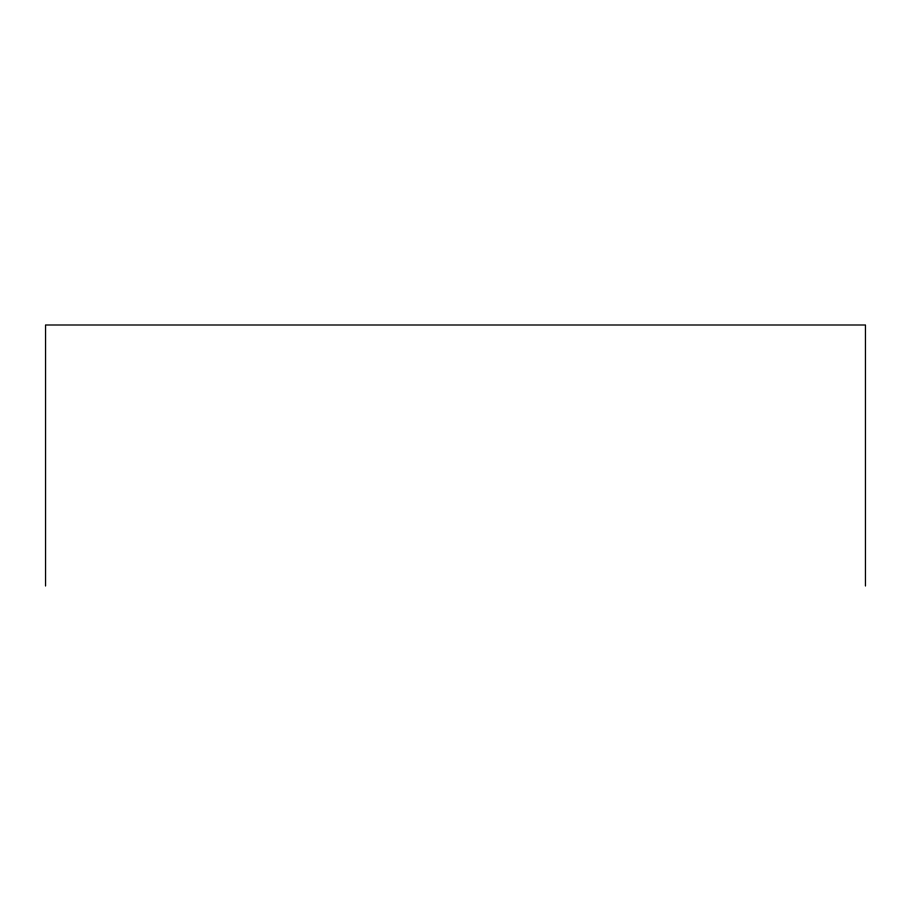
<?xml version="1.0" encoding="UTF-8"?>
<svg xmlns="http://www.w3.org/2000/svg" width="911" height="911" viewBox="0 0 911 911"><rect width="100%" height="100%" fill="white"/><g stroke="black" fill="none" stroke-linecap="round" stroke-linejoin="round"><path stroke-width="1.37" d="M865.45 586.001L865.45 324.999L45.55 324.999L45.55 586.001"/></g></svg>
